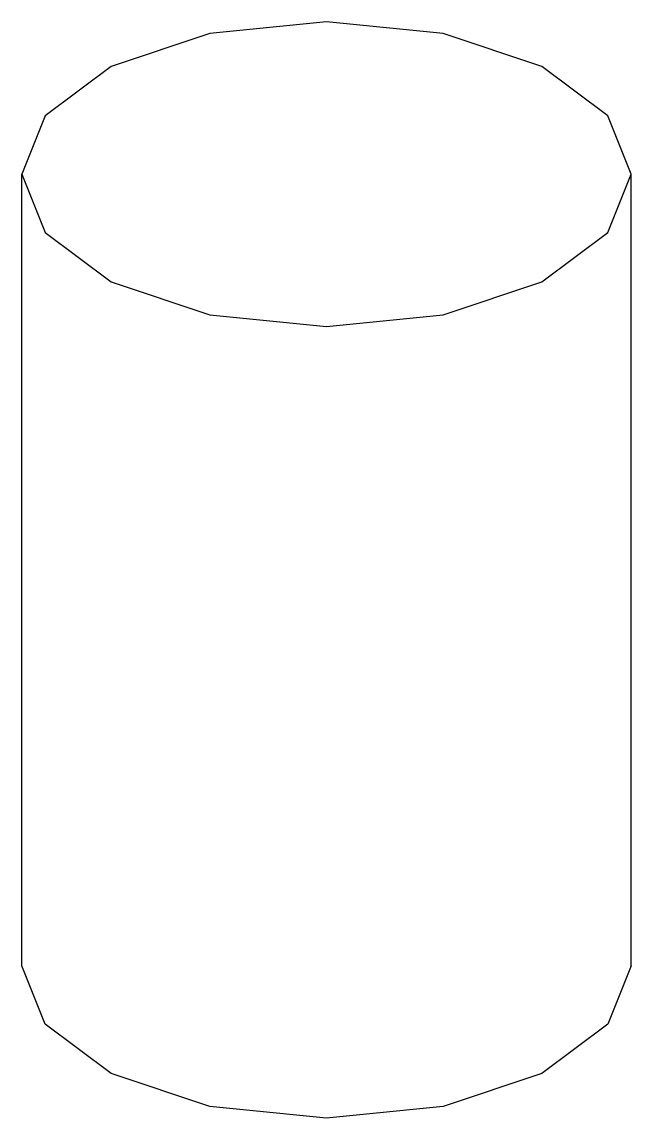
# Model space of a CAD drawing. Header units: metres. Extents: x -1 to 1, y -1.8 to 1.8.
import ezdxf

# ---------------------------------------------------------------- set-up
doc = ezdxf.new("R2010")
doc.units = ezdxf.units.M
doc.layers.add('EXPORT', color=7, linetype='CONTINUOUS')
doc.layers.add('EXPORT-PERFIL', color=7, linetype='CONTINUOUS')

msp = doc.modelspace()

# ---------------------------------------------------------------- linework, layer by layer
at = {"layer": 'EXPORT'}
for p, q in [((-1, 1.299), (-0.9239, 1.1077)), ((0.9239, 1.1077), (1, 1.299)), ((-0.9239, 1.1077), (-0.7071, 0.9455)), ((0.7071, 0.9455), (0.9239, 1.1077)), ((-0.7071, 0.9455), (-0.3827, 0.8371)), ((0.3827, 0.8371), (0.7071, 0.9455)), ((-0.3827, 0.8371), (0, 0.799)), ((0, 0.799), (0.3827, 0.8371))]:
    msp.add_line(p, q, dxfattribs=at)
at = {"layer": 'EXPORT-PERFIL'}
for p, q in [((0, 1.799), (-0.3827, 1.761)), ((0.3827, 1.761), (0, 1.799)), ((-0.3827, 1.761), (-0.7071, 1.6526)), ((0.7071, 1.6526), (0.3827, 1.761)), ((-0.7071, 1.6526), (-0.9239, 1.4904)), ((0.9239, 1.4904), (0.7071, 1.6526)), ((-0.9239, 1.4904), (-1, 1.299)), ((1, 1.299), (0.9239, 1.4904)), ((-1, -1.299), (-1, 1.299)), ((1, -1.299), (1, 1.299)), ((-0.9239, -1.4904), (-1, -1.299)), ((-1, -1.299), (-1, -1.299)), ((1, -1.299), (0.9239, -1.4904)), ((1, -1.299), (1, -1.299)), ((-0.7071, -1.6526), (-0.9239, -1.4904)), ((0.9239, -1.4904), (0.7071, -1.6526)), ((-0.3827, -1.761), (-0.7071, -1.6526)), ((0.7071, -1.6526), (0.3827, -1.761)), ((0, -1.799), (-0.3827, -1.761)), ((0.3827, -1.761), (0, -1.799))]:
    msp.add_line(p, q, dxfattribs=at)

doc.saveas('drawing.dxf')
